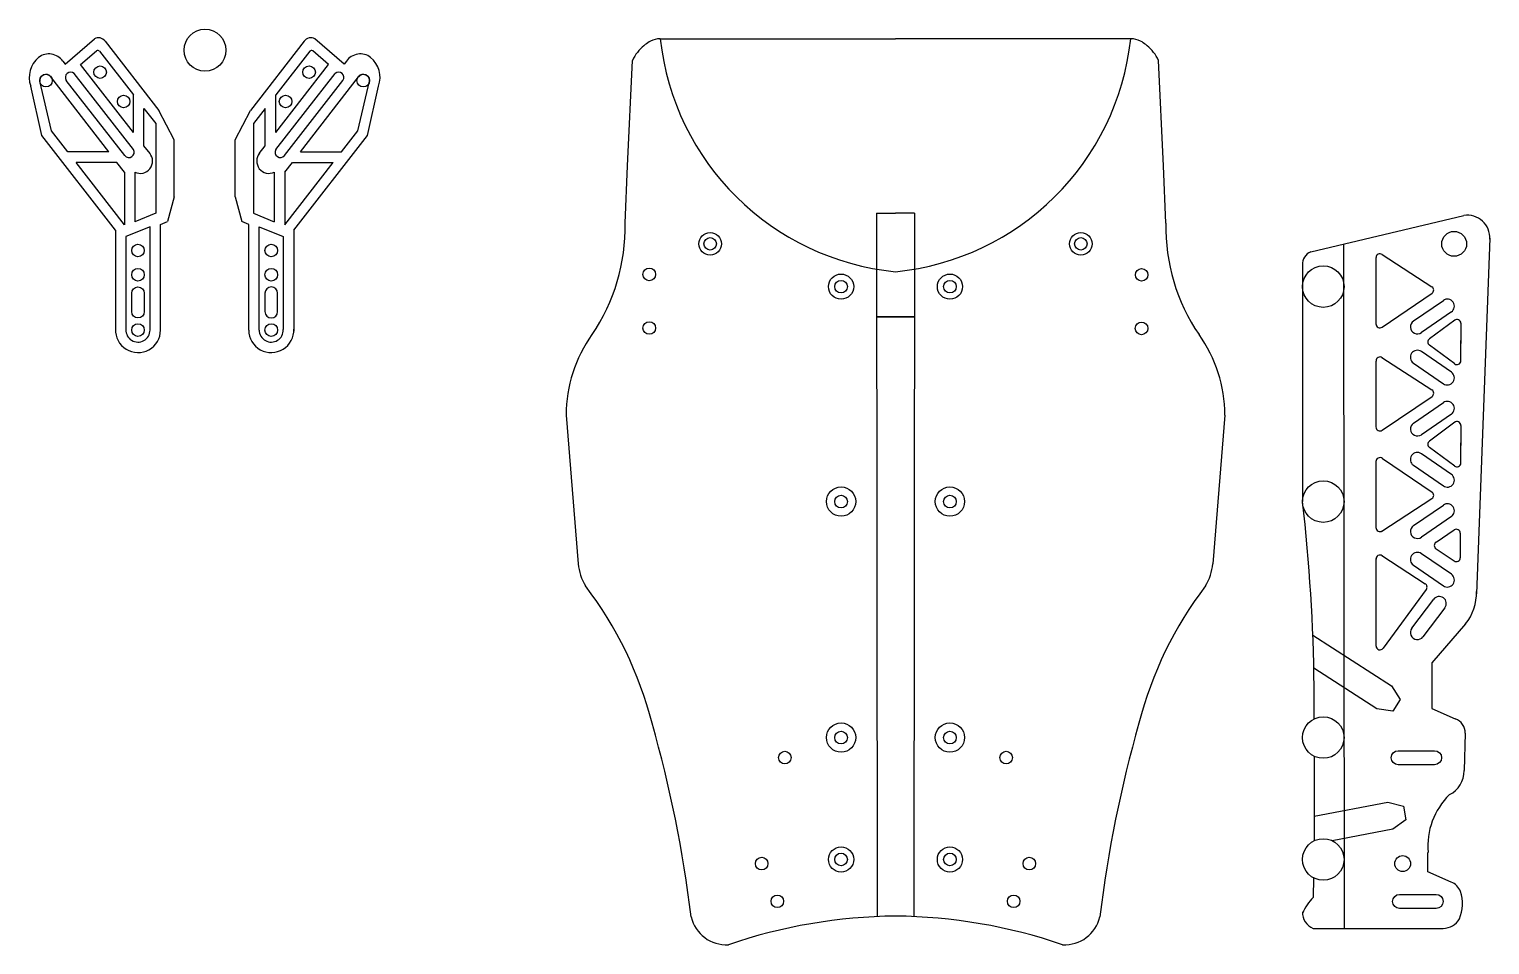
# Model space of a CAD drawing. Header units: inches. Extents: x -191 to 506, y -287 to 150.
import ezdxf

# ---------------------------------------------------------------- set-up
doc = ezdxf.new("R2010")
doc.units = ezdxf.units.IN
doc.header["$MEASUREMENT"] = 0

msp = doc.modelspace()

# ---------------------------------------------------------------- linework, layer by layer
for p, q in [((-173.71, 133.05), (-159.76, 145.07)), ((-166.31, 132.82), (-158.75, 139.34)), ((-154.65, 143.92), (-129.01, 110.95)), ((-59.7, 143.92), (-85.34, 110.95)), ((-48.03, 132.82), (-55.6, 139.34)), ((-40.64, 133.05), (-54.59, 145.07)), ((102.31, 141.8), (102.94, 142.32)), ((110.1, 145.14), (222.29, 145.14)), ((334.48, 145.14), (222.29, 145.14)), ((342.27, 141.8), (341.64, 142.32)), ((-174.78, 134.43), (-173.71, 133.05)), ((-141.09, 100.48), (-166.31, 132.82)), ((-157.29, 139.17), (-141.09, 118.34)), ((-57.06, 139.17), (-73.26, 118.34)), ((-73.26, 100.48), (-48.03, 132.82)), ((-39.57, 134.43), (-40.64, 133.05)), ((94.48, 84.61), (96.87, 134.79)), ((350.1, 84.61), (347.71, 134.79)), ((-152.86, 91.18), (-180.49, 127.05)), ((-141.15, 92.32), (-169.39, 128.63)), ((-73.2, 92.32), (-44.96, 128.63)), ((-61.49, 91.18), (-33.85, 127.05)), ((-184.86, 99.07), (-190.1, 122.55)), ((-180.23, 101.26), (-185.78, 124.84)), ((-145.26, 89.47), (-173.12, 125.29)), ((-69.09, 89.47), (-41.22, 125.29)), ((-34.12, 101.26), (-28.57, 124.84)), ((-29.48, 99.07), (-24.24, 122.55)), ((-141.09, 100.39), (-141.09, 118.34)), ((-136.09, 93.96), (-136.09, 111.91)), ((-136.09, 111.91), (-130.48, 104.7)), ((-78.26, 111.91), (-83.87, 104.7)), ((-78.26, 93.96), (-78.26, 111.91)), ((-73.26, 100.39), (-73.26, 118.34)), ((-130.48, 104.7), (-130.48, 61.98)), ((-121.67, 96.89), (-129.01, 110.95)), ((-92.67, 96.89), (-85.34, 110.95)), ((-83.87, 104.7), (-83.87, 61.98)), ((-149.67, 53.83), (-184.86, 99.07)), ((-172.39, 91.18), (-180.23, 101.26)), ((-64.67, 53.83), (-29.48, 99.07)), ((-41.96, 91.18), (-34.12, 101.26)), ((-152.86, 91.18), (-172.39, 91.18)), ((-133.18, 90.35), (-136.09, 94.08)), ((-121.67, 69.73), (-121.67, 96.89)), ((-92.67, 69.73), (-92.67, 96.89)), ((-81.16, 90.35), (-78.26, 94.08)), ((-61.49, 91.18), (-41.96, 91.18)), ((-145.42, 56.5), (-168.5, 86.18)), ((-149.01, 86.18), (-168.5, 86.18)), ((-145.42, 81.52), (-149.01, 86.18)), ((-68.93, 56.5), (-45.85, 86.18)), ((-68.93, 81.52), (-65.34, 86.18)), ((-65.34, 86.18), (-45.85, 86.18)), ((93.35, 57.19), (94.48, 84.61)), ((351.23, 57.19), (350.1, 84.61)), ((-145.42, 81.52), (-145.42, 56.5)), ((-140.42, 81.52), (-140.42, 57.93)), ((-73.93, 81.52), (-73.93, 57.93)), ((-68.93, 81.52), (-68.93, 56.5)), ((-121.67, 69.73), (-124.94, 58.09)), ((-92.67, 69.73), (-89.41, 58.09)), ((-130.48, 61.98), (-140.42, 57.93)), ((-128.21, 56.58), (-124.94, 58.09)), ((-128.21, 6.26), (-128.21, 56.58)), ((-86.14, 56.58), (-89.41, 58.09)), ((-86.14, 6.26), (-86.14, 56.58)), ((-83.87, 61.98), (-73.93, 57.93)), ((213.29, 62), (213.58, -273.34)), ((213.29, 62), (222.29, 62)), ((213.29, 62), (213.58, -273.34)), ((213.29, 62), (222.29, 62)), ((231.29, 62), (222.29, 62)), ((231.29, 62), (222.29, 62)), ((231.29, 62), (231, -273.34)), ((231.29, 62), (231, -273.34)), ((420.28, 43.59), (493.34, 60.9)), ((-149.67, 53.83), (-149.67, 5.79)), ((-144.67, 50.8), (-144.68, 6.52)), ((-133.21, 55.47), (-144.67, 50.8)), ((-133.21, 6.26), (-133.21, 55.47)), ((-81.14, 6.26), (-81.14, 55.47)), ((-81.14, 55.47), (-69.67, 50.8)), ((-69.67, 50.8), (-69.67, 6.52)), ((-64.67, 53.83), (-64.67, 5.79)), ((505.68, 50.04), (499.35, -119.56)), ((435.89, 47.29), (436.17, -278.96)), ((454.38, 42.27), (478.11, 26.9)), ((416.37, 37.32), (416.37, -75.5)), ((451.42, 40.84), (451.42, 9.11)), ((454.4, 7.7), (478.14, 23.8)), ((469.26, 10.58), (483.57, 20.4)), ((487.35, 14.9), (473.05, 5.07)), ((213.33, 12.57), (231.25, 12.55)), ((231.25, 12.57), (213.33, 12.55)), ((488.95, 11.01), (476.87, 2.04)), ((491.88, 9.49), (491.88, -0.11)), ((491.88, -8.39), (491.88, 1.21)), ((454.27, -6.83), (478.11, -22.27)), ((487.35, -13.8), (473.05, -3.97)), ((488.95, -9.91), (476.87, -0.95)), ((451.42, -8.51), (451.42, -39.96)), ((469.26, -9.48), (483.57, -19.31)), ((454.42, -41.46), (478.14, -25.37)), ((65.25, -34.24), (71.01, -105.19)), ((379.32, -34.24), (373.57, -105.19)), ((469.26, -38.15), (483.57, -28.32)), ((487.35, -33.83), (473.05, -43.66)), ((488.95, -37.72), (476.87, -46.68)), ((491.88, -39.24), (491.88, -48.84)), ((491.88, -57.12), (491.88, -47.52)), ((454.45, -54.92), (478.14, -70.98)), ((487.35, -62.53), (473.05, -52.7)), ((488.95, -58.63), (476.87, -49.67)), ((451.42, -56.43), (451.42, -87.85)), ((469.26, -58.2), (483.57, -68.03)), ((454.24, -89.55), (478.11, -74.08)), ((469.26, -86.98), (483.57, -77.15)), ((487.35, -82.66), (473.05, -92.49)), ((480.04, -94.86), (488.71, -89.03)), ((491.59, -90.32), (491.59, -90.32)), ((491.61, -90.57), (491.61, -102.25)), ((451.42, -102.69), (451.42, -144.38)), ((454.15, -101.22), (474.92, -114.68)), ((487.35, -110.17), (473.05, -100.34)), ((480.04, -97.96), (488.71, -103.79)), ((469.26, -105.84), (483.57, -115.67)), ((475.38, -117.35), (454.78, -145.43)), ((468.49, -135.93), (478.93, -122.07)), ((484.27, -126.09), (473.82, -139.95)), ((421.29, -139.12), (458.87, -163.34)), ((494.08, -133.83), (478.11, -152.45)), ((478.11, -152.45), (478.11, -174.18)), ((451.79, -174.34), (421.76, -154.98)), ((421.89, -179.12), (421.89, -163.7)), ((458.87, -163.34), (462.95, -169.86)), ((462.95, -169.86), (459.41, -175.36)), ((459.41, -175.36), (451.79, -174.34)), ((478.11, -174.18), (489.25, -179.02)), ((493.99, -185.98), (493.42, -203.75)), ((421.89, -196.87), (421.89, -237.24)), ((421.89, -225.51), (457.01, -218.81)), ((457.01, -218.81), (464.46, -220.72)), ((464.46, -220.72), (465.69, -227.15)), ((465.69, -227.15), (459.46, -231.66)), ((459.46, -231.66), (430.53, -237.17)), ((476.2, -252.04), (476.2, -242.72)), ((421.65, -254.87), (421.53, -264.17)), ((487.25, -256.87), (476.2, -252.04)), ((421.53, -278.96), (483.45, -278.96))]:
    msp.add_line(p, q)
for points in [[(-135.94, 23.83), (-135.94, 15.03, -1), (-141.94, 15.03), (-141.94, 23.83, -1)], [(-78.41, 23.83), (-78.41, 15.03, 1), (-72.41, 15.03), (-72.41, 23.83, 1)], [(479.36, -200.93), (462, -200.94, -1), (462, -194.26), (479.36, -194.25, -1)], [(480.06, -269.44), (462.7, -269.45, -1), (462.7, -262.77), (480.06, -262.76, -1)]]:
    msp.add_lwpolyline(points, format="xyb", close=True)
for centre, radius in [((-106.99, 139.67), 10), ((-182.81, 125.19), 3), ((-157, 129.2), 3), ((-57.34, 129.2), 3), ((-31.53, 125.19), 3), ((-145.79, 115.22), 3), ((-68.56, 115.22), 3), ((133.92, 47.36), 5.37), ((133.92, 47.36), 3), ((310.66, 47.36), 5.37), ((310.66, 47.36), 3), ((488.69, 47.36), 5.93), ((-138.94, 44.2), 3), ((-75.41, 44.2), 3), ((-138.94, 32.63), 3), ((-75.41, 32.63), 3), ((104.86, 32.8), 3), ((339.67, 32.6), 3), ((426.27, 26.96), 9.9), ((196.34, 26.96), 6), ((196.34, 26.96), 3), ((248.24, 26.96), 6), ((248.24, 26.96), 3), ((-138.94, 6.26), 3), ((-75.41, 6.26), 3), ((104.86, 7.24), 3), ((339.62, 7.03), 3), ((196.34, -75.5), 7), ((248.24, -75.5), 7), ((426.27, -75.5), 9.9), ((196.34, -75.5), 3), ((248.24, -75.5), 3), ((196.34, -188), 7), ((248.24, -188), 7), ((426.27, -188), 9.9), ((196.34, -188), 3), ((248.24, -188), 3), ((169.52, -197.55), 3), ((275.06, -197.55), 3), ((426.27, -246.11), 9.9), ((196.34, -246.11), 6), ((196.34, -246.11), 3), ((248.24, -246.11), 6), ((248.24, -246.11), 3), ((158.48, -248.09), 3), ((286.1, -248.09), 3), ((464.14, -248.09), 3.79), ((165.93, -266.06), 3), ((278.65, -266.06), 3)]:
    msp.add_circle(centre, radius)
for centre, radius, start, end in [((-157.82, 141.75), 3.85, 34.31846, 120.18805), ((-158.11, 138.49), 1.07, 39.587, 126.67298), ((-56.52, 141.75), 3.85, 59.81195, 145.68154), ((-56.24, 138.49), 1.07, 53.32702, 140.413), ((115, 126.35), 20, 129.39115, 155.02073), ((112.46, 130.73), 15, 118.1436, 129.39115), ((110.1, 135.14), 10, 90, 118.1436), ((234.59, 158.7), 125.23, 186.21854, 264.36217), ((209.99, 158.7), 125.23, 275.63783, 353.78146), ((334.48, 135.14), 10, 61.8564, 90), ((332.12, 130.73), 15, 50.60885, 61.8564), ((329.58, 126.35), 20, 24.97927, 50.60885), ((-178.4, 126.69), 12.41, 129.79077, 199.48755), ((-181.43, 129.73), 8.15, 35.18161, 127.08816), ((-32.91, 129.73), 8.15, 52.91184, 144.81839), ((-35.94, 126.69), 12.41, 340.51245, 50.20923), ((-182.81, 125.19), 2.97, 38.62031, 189.63028), ((-171.04, 126.72), 2.53, 49.3038, 214.36169), ((-43.31, 126.72), 2.53, 325.63831, 130.6962), ((-31.53, 125.19), 2.97, 350.36972, 141.37969), ((-143.29, 91.01), 2.51, 218.0764, 31.3305), ((-71.06, 91.01), 2.51, 148.6695, 321.9236), ((-137.88, 86.83), 5.88, 244.47147, 39.0419), ((-76.46, 86.83), 5.88, 140.9581, 295.52853), ((2.46, 55.32), 90.91, 325.70055, 1.17979), ((442.12, 55.32), 90.91, 178.82021, 214.29945), ((494.92, 50.25), 10.76, 356.84744, 98.44835), ((423.01, 37.53), 6.65, 114.25279, 181.81183), ((453.29, 40.76), 1.87, 54.06826, 177.57674), ((477.1, 25.34), 1.86, 304.13836, 57.06224), ((485.46, 17.65), 3.34, 304.49094, 124.49094), ((453.27, 9.17), 1.85, 178.09402, 307.4317), ((471.15, 7.82), 3.34, 124.49094, 304.49094), ((490.02, 9.49), 1.86, 0, 129.71728), ((-138.95, 6.27), 10.74, 177.45009, 359.97099), ((-138.95, 6.27), 5.74, 177.45009, 359.97099), ((-75.4, 6.27), 10.74, 180.02901, 2.54991), ((-75.4, 6.27), 5.74, 180.02901, 2.54991), ((131.23, -34.29), 65.98, 144.43378, 179.95711), ((313.35, -34.29), 65.98, 0.04289, 35.56622), ((477.98, 0.55), 1.86, 126.57759, 233.42241), ((453.32, -8.46), 1.89, 54.57071, 181.55058), ((471.15, -6.72), 3.34, 55.50906, 235.50906), ((485.46, -16.55), 3.34, 235.50906, 55.50906), ((490.02, -8.39), 1.86, 230.28272, 0), ((477.1, -23.83), 1.86, 304.13836, 57.06224), ((485.46, -31.08), 3.34, 304.49094, 124.49094), ((453.29, -39.96), 1.87, 178.68335, 306.83539), ((471.15, -40.91), 3.34, 124.49094, 304.49094), ((490.02, -39.24), 1.86, 0, 129.71728), ((477.98, -48.18), 1.86, 126.57759, 233.42241), ((453.32, -56.44), 1.9, 53.41521, 180.2862), ((471.15, -55.45), 3.34, 55.50906, 235.50906), ((485.46, -65.28), 3.34, 235.50906, 55.50906), ((490.02, -57.12), 1.86, 230.28272, 0), ((-414.17, -171.69), 836.1, 0.54742, 6.6066), ((477.1, -72.52), 1.86, 302.93776, 55.86164), ((485.46, -79.9), 3.34, 304.49094, 124.49094), ((453.3, -87.92), 1.88, 177.8919, 305.71523), ((471.15, -89.73), 3.34, 124.49094, 304.49094), ((489.75, -90.57), 1.86, 0, 123.95435), ((481.08, -96.41), 1.86, 123.8084, 236.1916), ((453.25, -102.82), 1.83, 53.40846, 183.81776), ((471.15, -103.09), 3.34, 55.50906, 235.50906), ((489.75, -102.25), 1.86, 236.04565, 0), ((95.46, -102.93), 24.56, 185.2767, 211.43126), ((349.12, -102.93), 24.56, 328.56874, 354.7233), ((485.46, -112.92), 3.34, 235.50906, 55.50906), ((-70.85, -226.52), 182.76, 14.37432, 37.31185), ((515.43, -226.52), 182.76, 142.68815, 165.62568), ((473.9, -116.23), 1.86, 322.87437, 57.62804), ((475.8, -118.98), 23.56, 320.91083, 1.40533), ((481.6, -124.08), 3.34, 322.99943, 142.99943), ((471.15, -137.94), 3.34, 142.99943, 322.99943), ((453.29, -144.31), 1.87, 182.38823, 324.38903), ((486.77, -185.8), 7.22, 358.54887, 69.89955), ((-468.29, -345.25), 597.46, 6.89651, 15.94248), ((912.87, -345.25), 597.46, 164.05752, 173.10349), ((480.96, -204.02), 12.46, 296.0653, 1.28301), ((510.69, -239.85), 34.57, 134.57284, 184.75606), ((484.31, -264.23), 7.92, 21.26781, 68.17693), ((439.85, -282.06), 25.61, 135.69414, 156.50383), ((474.06, -267.26), 18.59, 337.3581, 18.53354), ((424.37, -271.47), 8.01, 177.27111, 249.25535), ((141.59, -269.58), 17.2, 193.20238, 273.31578), ((224.94, -528.1), 255.01, 90.59581, 108.84055), ((219.64, -528.1), 255.01, 71.15945, 89.40419), ((302.98, -269.58), 17.2, 266.68422, 346.79762), ((483.19, -269.6), 9.37, 271.60603, 329.01684)]:
    msp.add_arc(centre, radius, start, end)

doc.saveas('drawing.dxf')
